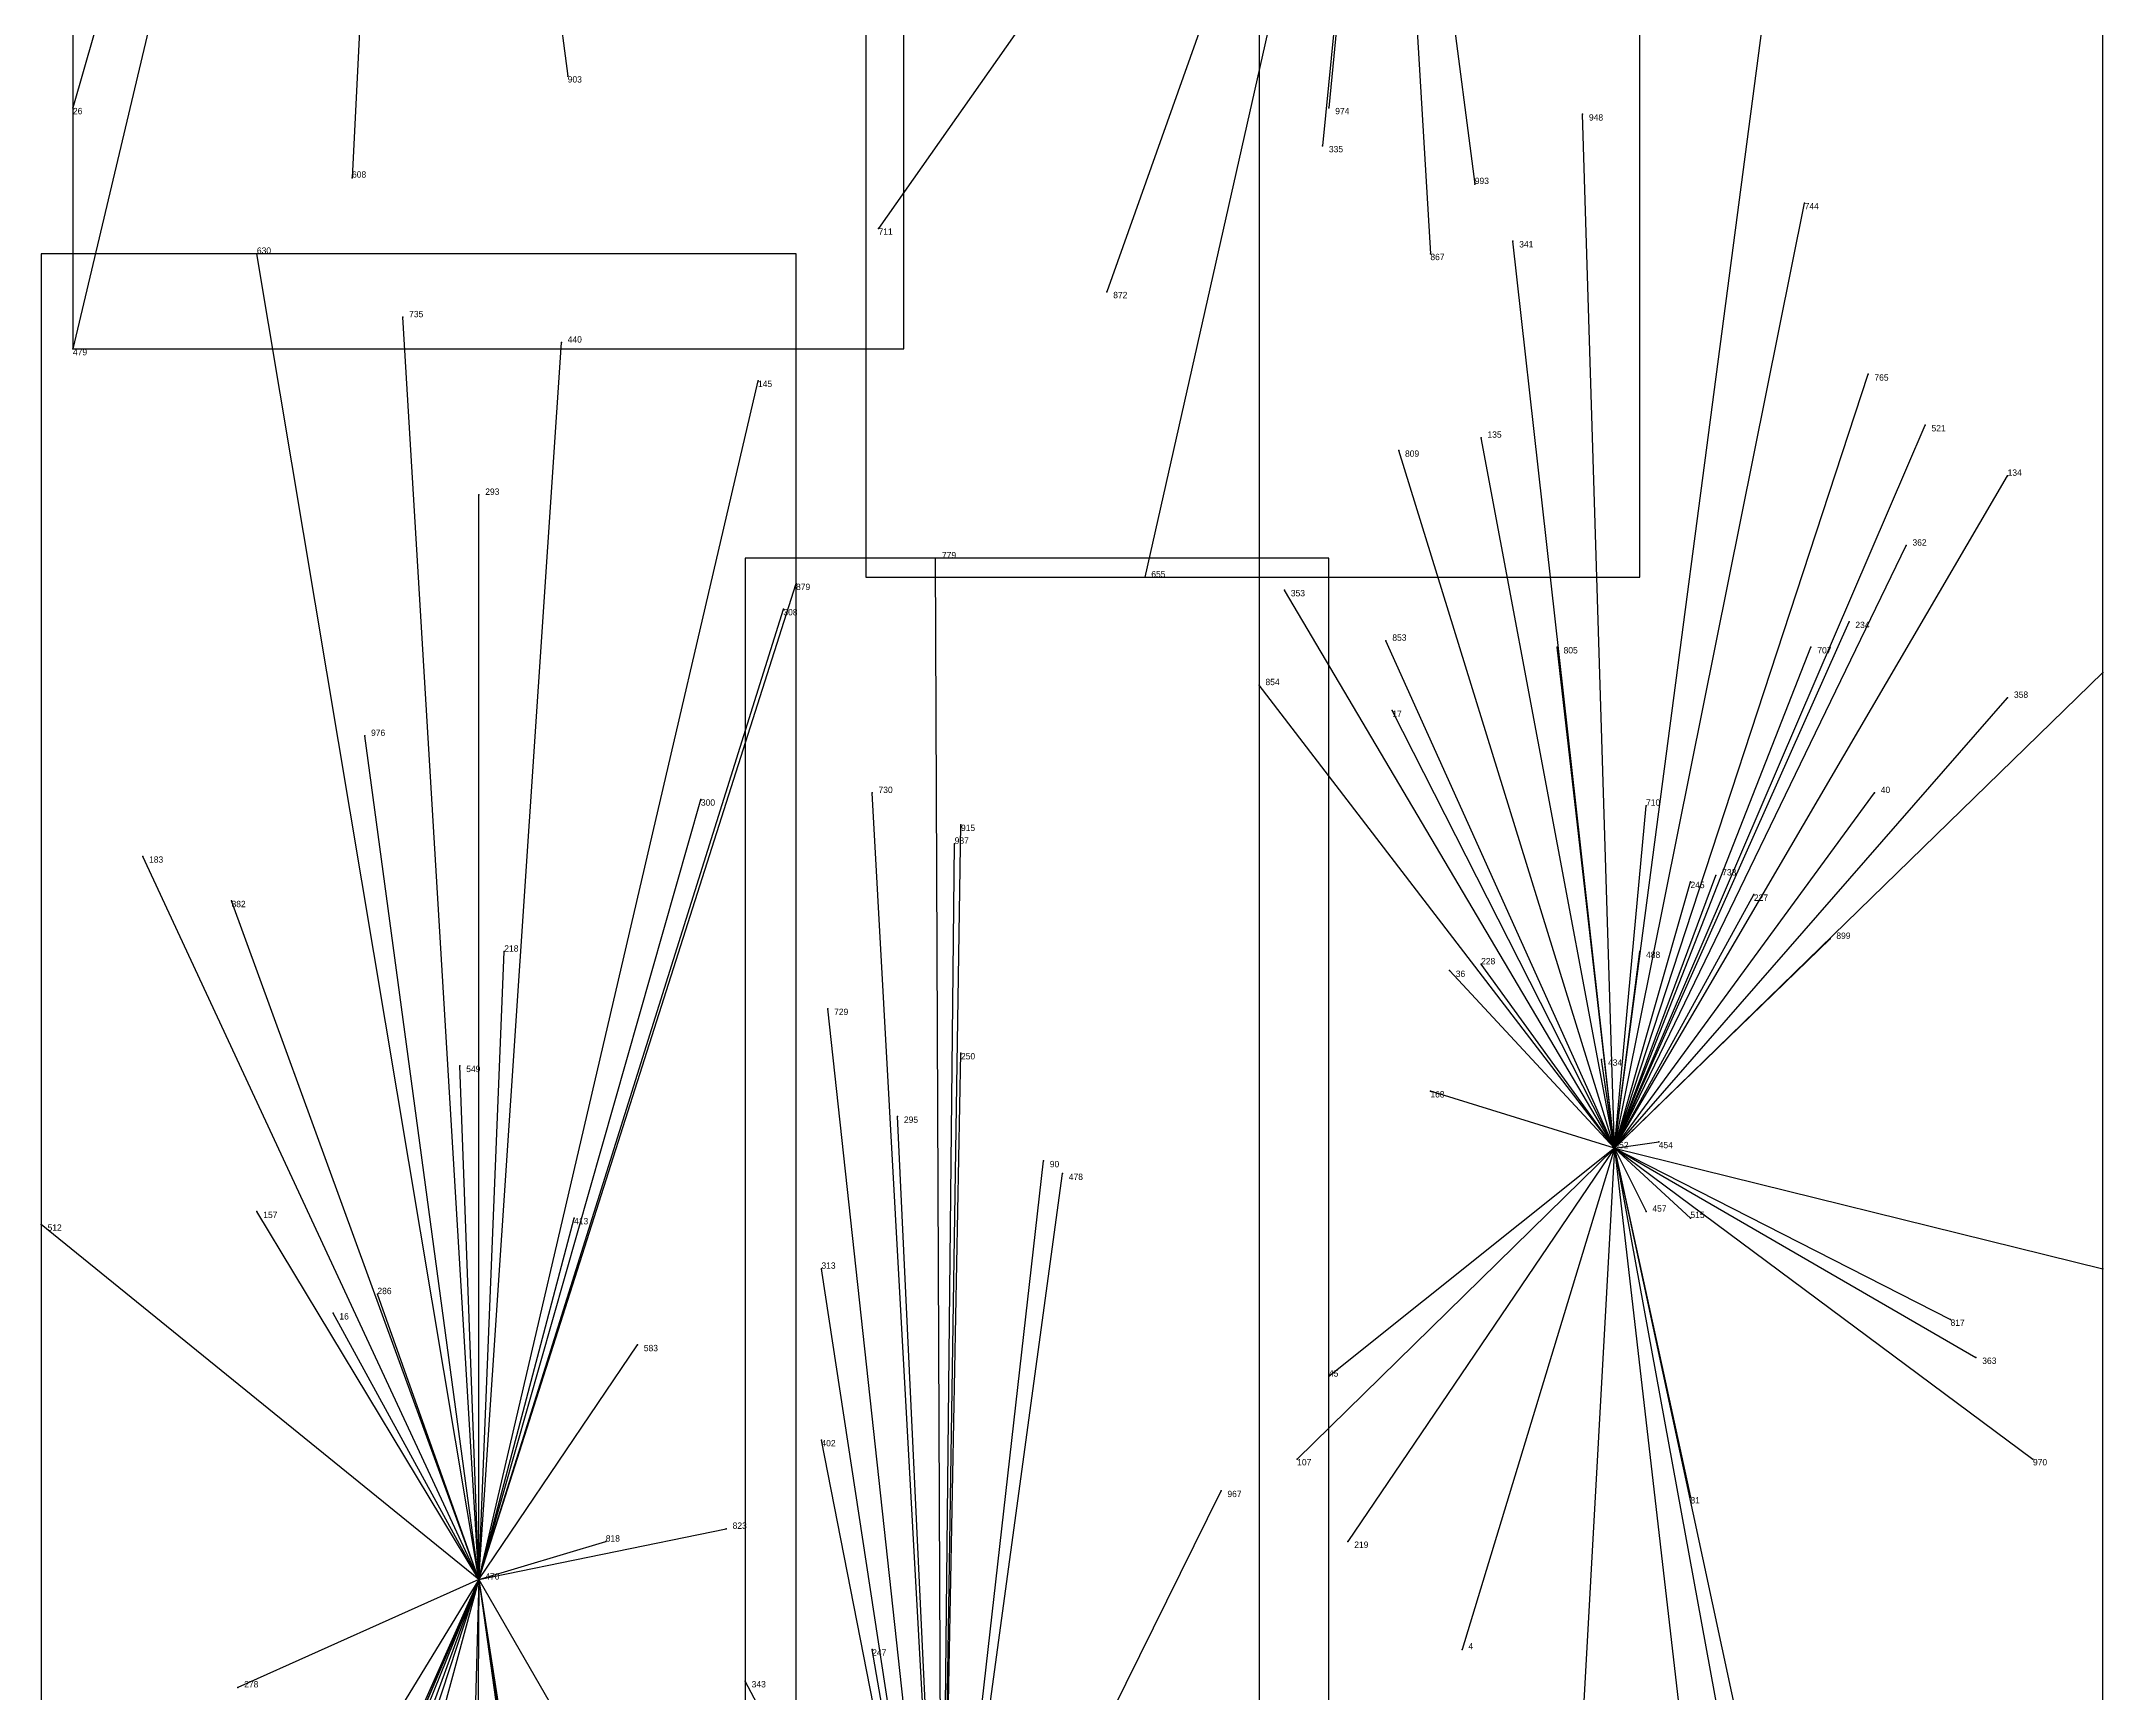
# Model space of a CAD drawing. Extents: x 0 to 1, y 0 to 1.
# Drawn here: x 0.001 to 0.326, y 0.406 to 0.6665 of the extents above; entities that cross this region are included whole.
import ezdxf

# ---------------------------------------------------------------- set-up
doc = ezdxf.new("R2010")
doc.units = 0
for name, color, linetype in [('Clients', 3, 'CONTINUOUS'), ('Facilities', 3, 'CONTINUOUS'), ('Facilities_lines', 3, 'CONTINUOUS'), ('Min_max_boxes', 1, 'CONTINUOUS'), ('Normals', 1, 'CONTINUOUS'), ('Source_points', 5, 'CONTINUOUS'), ('Text', 3, 'CONTINUOUS')]:
    doc.layers.add(name, color=color, linetype=linetype)

msp = doc.modelspace()

# ---------------------------------------------------------------- linework, layer by layer
at = {"layer": 'Clients', "color": 5}
for p in [(0.084, 0.661), (0.006, 0.656), (0.204, 0.656), (0.244, 0.655), (0.203, 0.65), (0.05, 0.645), (0.227, 0.644), (0.279, 0.641), (0.133, 0.637), (0.233, 0.635), (0.035, 0.633), (0.22, 0.633), (0.169, 0.627), (0.058, 0.623), (0.006, 0.618), (0.083, 0.619), (0.114, 0.613), (0.289, 0.614), (0.298, 0.606), (0.215, 0.602), (0.228, 0.604), (0.07, 0.595), (0.311, 0.598), (0.295, 0.587), (0.142, 0.585), (0.175, 0.582), (0.12, 0.581), (0.197, 0.58), (0.118, 0.577), (0.286, 0.575), (0.213, 0.572), (0.24, 0.571), (0.28, 0.571), (0.326, 0.567), (0.193, 0.565), (0.311, 0.563), (0.214, 0.561), (0.052, 0.557), (0.105, 0.547), (0.132, 0.548), (0.254, 0.546), (0.29, 0.548), (0.146, 0.543), (0.145, 0.54), (0.017, 0.538), (0.261, 0.534), (0.265, 0.535), (0.031, 0.531), (0.271, 0.532), (0.283, 0.525), (0.074, 0.523), (0.223, 0.52), (0.228, 0.521), (0.253, 0.523), (0.125, 0.514), (0.146, 0.507), (0.067, 0.505), (0.247, 0.506), (0.22, 0.501), (0.136, 0.497), (0.256, 0.493), (0.159, 0.49), (0.162, 0.488), (0.035, 0.482), (0.254, 0.482), (0.001, 0.48), (0.085, 0.481), (0.261, 0.481), (0.124, 0.473), (0.326, 0.473), (0.054, 0.469), (0.047, 0.466), (0.302, 0.465), (0.095, 0.461), (0.306, 0.459), (0.204, 0.456), (0.124, 0.446), (0.199, 0.443), (0.315, 0.443), (0.187, 0.438), (0.261, 0.437), (0.09, 0.43), (0.109, 0.432), (0.207, 0.43), (0.132, 0.413), (0.225, 0.413), (0.032, 0.407), (0.112, 0.408)]:
    msp.add_point(p, dxfattribs=at)
at = {"layer": 'Facilities', "color": 3}
for p in [(0.249, 0.492), (0.07, 0.424)]:
    msp.add_point(p, dxfattribs=at)
at = {"layer": 'Facilities_lines', "color": 3}
for p, q in [((0.06, 0.846), (0.006, 0.656)), ((0.06, 0.846), (0.006, 0.618)), ((0.06, 0.846), (0.05, 0.645)), ((0.06, 0.846), (0.084, 0.661)), ((0.213, 0.751), (0.133, 0.637)), ((0.213, 0.751), (0.169, 0.627)), ((0.213, 0.751), (0.175, 0.582)), ((0.213, 0.751), (0.203, 0.65)), ((0.213, 0.751), (0.204, 0.656)), ((0.213, 0.751), (0.22, 0.633)), ((0.213, 0.751), (0.227, 0.644)), ((0.249, 0.492), (0.275, 0.689)), ((0.249, 0.492), (0.244, 0.655)), ((0.249, 0.492), (0.279, 0.641)), ((0.249, 0.492), (0.233, 0.635)), ((0.07, 0.424), (0.035, 0.633)), ((0.07, 0.424), (0.058, 0.623)), ((0.07, 0.424), (0.083, 0.619)), ((0.07, 0.424), (0.114, 0.613)), ((0.249, 0.492), (0.289, 0.614)), ((0.249, 0.492), (0.298, 0.606)), ((0.249, 0.492), (0.215, 0.602)), ((0.249, 0.492), (0.228, 0.604)), ((0.07, 0.424), (0.07, 0.595)), ((0.249, 0.492), (0.311, 0.598)), ((0.249, 0.492), (0.295, 0.587)), ((0.143, 0.349), (0.142, 0.585)), ((0.07, 0.424), (0.12, 0.581)), ((0.249, 0.492), (0.197, 0.58)), ((0.07, 0.424), (0.118, 0.577)), ((0.249, 0.492), (0.286, 0.575)), ((0.249, 0.492), (0.213, 0.572)), ((0.249, 0.492), (0.24, 0.571)), ((0.249, 0.492), (0.28, 0.571)), ((0.249, 0.492), (0.326, 0.567)), ((0.249, 0.492), (0.193, 0.565)), ((0.249, 0.492), (0.311, 0.563)), ((0.249, 0.492), (0.214, 0.561)), ((0.07, 0.424), (0.052, 0.557)), ((0.07, 0.424), (0.105, 0.547)), ((0.143, 0.349), (0.132, 0.548)), ((0.249, 0.492), (0.29, 0.548)), ((0.249, 0.492), (0.254, 0.546)), ((0.143, 0.349), (0.146, 0.543)), ((0.143, 0.349), (0.145, 0.54)), ((0.07, 0.424), (0.017, 0.538)), ((0.249, 0.492), (0.265, 0.535)), ((0.249, 0.492), (0.261, 0.534)), ((0.07, 0.424), (0.031, 0.531)), ((0.249, 0.492), (0.271, 0.532)), ((0.249, 0.492), (0.283, 0.525)), ((0.07, 0.424), (0.074, 0.523)), ((0.249, 0.492), (0.223, 0.52)), ((0.249, 0.492), (0.228, 0.521)), ((0.249, 0.492), (0.253, 0.523)), ((0.143, 0.349), (0.125, 0.514)), ((0.143, 0.349), (0.146, 0.507)), ((0.07, 0.424), (0.067, 0.505)), ((0.249, 0.492), (0.247, 0.506)), ((0.249, 0.492), (0.22, 0.501)), ((0.143, 0.349), (0.136, 0.497)), ((0.249, 0.492), (0.199, 0.443)), ((0.249, 0.492), (0.204, 0.456)), ((0.249, 0.492), (0.207, 0.43)), ((0.249, 0.492), (0.225, 0.413)), ((0.249, 0.492), (0.244, 0.401)), ((0.249, 0.492), (0.256, 0.493)), ((0.249, 0.492), (0.306, 0.459)), ((0.249, 0.492), (0.326, 0.473)), ((0.249, 0.492), (0.261, 0.437)), ((0.249, 0.492), (0.254, 0.482)), ((0.249, 0.492), (0.261, 0.481)), ((0.249, 0.492), (0.269, 0.399)), ((0.249, 0.492), (0.269, 0.383)), ((0.249, 0.492), (0.302, 0.465)), ((0.249, 0.492), (0.26, 0.397)), ((0.249, 0.492), (0.315, 0.443)), ((0.143, 0.349), (0.159, 0.49)), ((0.143, 0.349), (0.162, 0.488)), ((0.07, 0.424), (0.035, 0.482)), ((0.07, 0.424), (0.001, 0.48)), ((0.07, 0.424), (0.085, 0.481)), ((0.143, 0.349), (0.124, 0.473)), ((0.07, 0.424), (0.054, 0.469)), ((0.07, 0.424), (0.047, 0.466)), ((0.07, 0.424), (0.095, 0.461)), ((0.143, 0.349), (0.124, 0.446)), ((0.143, 0.349), (0.187, 0.438)), ((0.07, 0.424), (0.109, 0.432)), ((0.07, 0.424), (0.09, 0.43)), ((0.07, 0.424), (0.001, 0.254)), ((0.07, 0.424), (0.003, 0.268)), ((0.07, 0.424), (0.01, 0.261)), ((0.07, 0.424), (0.018, 0.339)), ((0.07, 0.424), (0.021, 0.31)), ((0.07, 0.424), (0.032, 0.407)), ((0.07, 0.424), (0.035, 0.318)), ((0.07, 0.424), (0.036, 0.299)), ((0.07, 0.424), (0.042, 0.361)), ((0.07, 0.424), (0.068, 0.354)), ((0.07, 0.424), (0.069, 0.268)), ((0.07, 0.424), (0.086, 0.308)), ((0.07, 0.424), (0.083, 0.34)), ((0.07, 0.424), (0.085, 0.398)), ((0.07, 0.424), (0.077, 0.377)), ((0.143, 0.349), (0.132, 0.413)), ((0.143, 0.349), (0.112, 0.408))]:
    msp.add_line(p, q, dxfattribs=at)
at = {"layer": 'Min_max_boxes', "color": 1}
for p, q in [((0.006, 0.99), (0.006, 0.618)), ((0.006, 0.99), (0.006, 0.618)), ((0.137, 0.618), (0.137, 0.99)), ((0.137, 0.618), (0.137, 0.99)), ((0.131, 0.982), (0.131, 0.582)), ((0.131, 0.982), (0.131, 0.582)), ((0.253, 0.582), (0.253, 0.982)), ((0.253, 0.582), (0.253, 0.982)), ((0.193, 0.689), (0.193, 0.383)), ((0.193, 0.689), (0.193, 0.383)), ((0.326, 0.383), (0.326, 0.689)), ((0.326, 0.383), (0.326, 0.689)), ((0.12, 0.633), (0.001, 0.633)), ((0.001, 0.633), (0.001, 0.254)), ((0.12, 0.633), (0.001, 0.633)), ((0.001, 0.633), (0.001, 0.254)), ((0.001, 0.633), (0.001, 0.633)), ((0.12, 0.254), (0.12, 0.633)), ((0.12, 0.254), (0.12, 0.633)), ((0.12, 0.633), (0.12, 0.633)), ((0.006, 0.618), (0.137, 0.618)), ((0.006, 0.618), (0.137, 0.618)), ((0.006, 0.618), (0.006, 0.618)), ((0.137, 0.618), (0.137, 0.618)), ((0.204, 0.585), (0.112, 0.585)), ((0.112, 0.585), (0.112, 0.133)), ((0.204, 0.585), (0.112, 0.585)), ((0.112, 0.585), (0.112, 0.133)), ((0.112, 0.585), (0.112, 0.585)), ((0.131, 0.582), (0.253, 0.582)), ((0.131, 0.582), (0.253, 0.582)), ((0.131, 0.582), (0.131, 0.582)), ((0.204, 0.133), (0.204, 0.585)), ((0.204, 0.133), (0.204, 0.585)), ((0.204, 0.585), (0.204, 0.585)), ((0.253, 0.582), (0.253, 0.582))]:
    msp.add_line(p, q, dxfattribs=at)
at = {"layer": 'Normals', "color": 1}
for p, q in [((0.084, 0.661), (0.084, 0.661, 0.1)), ((0.006, 0.656), (0.006, 0.656, 0.1)), ((0.204, 0.656), (0.204, 0.656, 0.1)), ((0.244, 0.655), (0.244, 0.655, 0.1)), ((0.203, 0.65), (0.203, 0.65, 0.1)), ((0.05, 0.645), (0.05, 0.645, 0.1)), ((0.227, 0.644), (0.227, 0.644, 0.1)), ((0.279, 0.641), (0.279, 0.641, 0.1)), ((0.133, 0.637), (0.133, 0.637, 0.1)), ((0.233, 0.635), (0.233, 0.635, 0.1)), ((0.035, 0.633), (0.035, 0.633, 0.1)), ((0.22, 0.633), (0.22, 0.633, 0.1)), ((0.169, 0.627), (0.169, 0.627, 0.1)), ((0.058, 0.623), (0.058, 0.623, 0.1)), ((0.006, 0.618), (0.006, 0.618, 0.1)), ((0.083, 0.619), (0.083, 0.619, 0.1)), ((0.114, 0.613), (0.114, 0.613, 0.1)), ((0.289, 0.614), (0.289, 0.614, 0.1)), ((0.298, 0.606), (0.298, 0.606, 0.1)), ((0.215, 0.602), (0.215, 0.602, 0.1)), ((0.228, 0.604), (0.228, 0.604, 0.1)), ((0.07, 0.595), (0.07, 0.595, 0.1)), ((0.311, 0.598), (0.311, 0.598, 0.1)), ((0.295, 0.587), (0.295, 0.587, 0.1)), ((0.142, 0.585), (0.142, 0.585, 0.1)), ((0.175, 0.582), (0.175, 0.582, 0.1)), ((0.12, 0.581), (0.12, 0.581, 0.1)), ((0.197, 0.58), (0.197, 0.58, 0.1)), ((0.118, 0.577), (0.118, 0.577, 0.1)), ((0.286, 0.575), (0.286, 0.575, 0.1)), ((0.213, 0.572), (0.213, 0.572, 0.1)), ((0.24, 0.571), (0.24, 0.571, 0.1)), ((0.28, 0.571), (0.28, 0.571, 0.1)), ((0.326, 0.567), (0.326, 0.567, 0.1)), ((0.193, 0.565), (0.193, 0.565, 0.1)), ((0.311, 0.563), (0.311, 0.563, 0.1)), ((0.214, 0.561), (0.214, 0.561, 0.1)), ((0.052, 0.557), (0.052, 0.557, 0.1)), ((0.105, 0.547), (0.105, 0.547, 0.1)), ((0.132, 0.548), (0.132, 0.548, 0.1)), ((0.254, 0.546), (0.254, 0.546, 0.1)), ((0.29, 0.548), (0.29, 0.548, 0.1)), ((0.146, 0.543), (0.146, 0.543, 0.1)), ((0.145, 0.54), (0.145, 0.54, 0.1)), ((0.017, 0.538), (0.017, 0.538, 0.1)), ((0.261, 0.534), (0.261, 0.534, 0.1)), ((0.265, 0.535), (0.265, 0.535, 0.1)), ((0.031, 0.531), (0.031, 0.531, 0.1)), ((0.271, 0.532), (0.271, 0.532, 0.1)), ((0.283, 0.525), (0.283, 0.525, 0.1)), ((0.074, 0.523), (0.074, 0.523, 0.1)), ((0.223, 0.52), (0.223, 0.52, 0.1)), ((0.228, 0.521), (0.228, 0.521, 0.1)), ((0.253, 0.523), (0.253, 0.523, 0.1)), ((0.125, 0.514), (0.125, 0.514, 0.1)), ((0.146, 0.507), (0.146, 0.507, 0.1)), ((0.067, 0.505), (0.067, 0.505, 0.1)), ((0.247, 0.506), (0.247, 0.506, 0.1)), ((0.22, 0.501), (0.22, 0.501, 0.1)), ((0.136, 0.497), (0.136, 0.497, 0.1)), ((0.249, 0.492), (0.249, 0.492, 0.1)), ((0.256, 0.493), (0.256, 0.493, 0.1)), ((0.159, 0.49), (0.159, 0.49, 0.1)), ((0.162, 0.488), (0.162, 0.488, 0.1)), ((0.035, 0.482), (0.035, 0.482, 0.1)), ((0.254, 0.482), (0.254, 0.482, 0.1)), ((0.001, 0.48), (0.001, 0.48, 0.1)), ((0.085, 0.481), (0.085, 0.481, 0.1)), ((0.261, 0.481), (0.261, 0.481, 0.1)), ((0.124, 0.473), (0.124, 0.473, 0.1)), ((0.326, 0.473), (0.326, 0.473, 0.1)), ((0.054, 0.469), (0.054, 0.469, 0.1)), ((0.047, 0.466), (0.047, 0.466, 0.1)), ((0.302, 0.465), (0.302, 0.465, 0.1)), ((0.095, 0.461), (0.095, 0.461, 0.1)), ((0.306, 0.459), (0.306, 0.459, 0.1)), ((0.204, 0.456), (0.204, 0.456, 0.1)), ((0.124, 0.446), (0.124, 0.446, 0.1)), ((0.199, 0.443), (0.199, 0.443, 0.1)), ((0.315, 0.443), (0.315, 0.443, 0.1)), ((0.187, 0.438), (0.187, 0.438, 0.1)), ((0.261, 0.437), (0.261, 0.437, 0.1)), ((0.09, 0.43), (0.09, 0.43, 0.1)), ((0.109, 0.432), (0.109, 0.432, 0.1)), ((0.207, 0.43), (0.207, 0.43, 0.1)), ((0.07, 0.424), (0.07, 0.424, 0.1)), ((0.132, 0.413), (0.132, 0.413, 0.1)), ((0.225, 0.413), (0.225, 0.413, 0.1)), ((0.032, 0.407), (0.032, 0.407, 0.1)), ((0.112, 0.408), (0.112, 0.408, 0.1))]:
    msp.add_line(p, q, dxfattribs=at)
at = {"layer": 'Source_points', "color": 5}
for p in [(0.084, 0.661), (0.006, 0.656), (0.204, 0.656), (0.244, 0.655), (0.203, 0.65), (0.05, 0.645), (0.227, 0.644), (0.279, 0.641), (0.133, 0.637), (0.233, 0.635), (0.035, 0.633), (0.22, 0.633), (0.169, 0.627), (0.058, 0.623), (0.006, 0.618), (0.083, 0.619), (0.114, 0.613), (0.289, 0.614), (0.298, 0.606), (0.215, 0.602), (0.228, 0.604), (0.07, 0.595), (0.311, 0.598), (0.295, 0.587), (0.142, 0.585), (0.175, 0.582), (0.12, 0.581), (0.197, 0.58), (0.118, 0.577), (0.286, 0.575), (0.213, 0.572), (0.24, 0.571), (0.28, 0.571), (0.326, 0.567), (0.193, 0.565), (0.311, 0.563), (0.214, 0.561), (0.052, 0.557), (0.105, 0.547), (0.132, 0.548), (0.254, 0.546), (0.29, 0.548), (0.146, 0.543), (0.145, 0.54), (0.017, 0.538), (0.261, 0.534), (0.265, 0.535), (0.031, 0.531), (0.271, 0.532), (0.283, 0.525), (0.074, 0.523), (0.223, 0.52), (0.228, 0.521), (0.253, 0.523), (0.125, 0.514), (0.146, 0.507), (0.067, 0.505), (0.247, 0.506), (0.22, 0.501), (0.136, 0.497), (0.249, 0.492), (0.256, 0.493), (0.159, 0.49), (0.162, 0.488), (0.035, 0.482), (0.254, 0.482), (0.001, 0.48), (0.085, 0.481), (0.261, 0.481), (0.124, 0.473), (0.326, 0.473), (0.054, 0.469), (0.047, 0.466), (0.302, 0.465), (0.095, 0.461), (0.306, 0.459), (0.204, 0.456), (0.124, 0.446), (0.199, 0.443), (0.315, 0.443), (0.187, 0.438), (0.261, 0.437), (0.09, 0.43), (0.109, 0.432), (0.207, 0.43), (0.07, 0.424), (0.132, 0.413), (0.225, 0.413), (0.032, 0.407), (0.112, 0.408)]:
    msp.add_point(p, dxfattribs=at)

# ---------------------------------------------------------------- texts
at = {"layer": 'Text', "color": 3}
for s, p in [('903', (0.084, 0.66)), ('26', (0.006, 0.655)), ('974', (0.205, 0.655)), ('948', (0.245, 0.654)), ('335', (0.204, 0.649)), ('608', (0.05, 0.645)), ('993', (0.227, 0.644)), ('744', (0.279, 0.64)), ('711', (0.133, 0.636)), ('630', (0.035, 0.633)), ('341', (0.234, 0.634)), ('867', (0.22, 0.632)), ('735', (0.059, 0.623)), ('872', (0.17, 0.626)), ('479', (0.006, 0.617)), ('440', (0.084, 0.619)), ('145', (0.114, 0.612)), ('765', (0.29, 0.613)), ('135', (0.229, 0.604)), ('521', (0.299, 0.605)), ('809', (0.216, 0.601)), ('134', (0.311, 0.598)), ('293', (0.071, 0.595)), ('779', (0.143, 0.585)), ('362', (0.296, 0.587)), ('655', (0.176, 0.582)), ('879', (0.12, 0.58)), ('353', (0.198, 0.579)), ('308', (0.118, 0.576)), ('853', (0.214, 0.572)), ('234', (0.287, 0.574)), ('805', (0.241, 0.57)), ('707', (0.281, 0.57)), ('854', (0.194, 0.565)), ('358', (0.312, 0.563)), ('17', (0.214, 0.56)), ('976', (0.053, 0.557)), ('300', (0.105, 0.546)), ('730', (0.133, 0.548)), ('710', (0.254, 0.546)), ('40', (0.291, 0.548)), ('915', (0.146, 0.542)), ('987', (0.145, 0.54)), ('183', (0.018, 0.537)), ('245', (0.261, 0.533)), ('733', (0.266, 0.535)), ('882', (0.031, 0.53)), ('227', (0.271, 0.531)), ('218', (0.074, 0.523)), ('899', (0.284, 0.525)), ('36', (0.224, 0.519)), ('228', (0.228, 0.521)), ('488', (0.254, 0.522)), ('729', (0.126, 0.513)), ('250', (0.146, 0.506)), ('549', (0.068, 0.504)), ('434', (0.248, 0.505)), ('168', (0.22, 0.5)), ('295', (0.137, 0.496)), ('952', (0.249, 0.492)), ('454', (0.256, 0.492)), ('90', (0.16, 0.489)), ('478', (0.163, 0.487)), ('157', (0.036, 0.481)), ('413', (0.085, 0.48)), ('457', (0.255, 0.482)), ('515', (0.261, 0.481)), ('512', (0.002, 0.479)), ('313', (0.124, 0.473)), ('286', (0.054, 0.469)), ('16', (0.048, 0.465)), ('817', (0.302, 0.464)), ('583', (0.096, 0.46)), ('363', (0.307, 0.458)), ('45', (0.204, 0.456)), ('402', (0.124, 0.445)), ('107', (0.199, 0.442)), ('970', (0.315, 0.442)), ('967', (0.188, 0.437)), ('81', (0.261, 0.436)), ('823', (0.11, 0.432)), ('818', (0.09, 0.43)), ('219', (0.208, 0.429)), ('470', (0.071, 0.424)), ('247', (0.132, 0.412)), ('4', (0.226, 0.413)), ('278', (0.033, 0.407)), ('343', (0.113, 0.407))]:
    msp.add_text(s, height=0.001, dxfattribs=at).set_placement(p)

doc.saveas('drawing.dxf')
